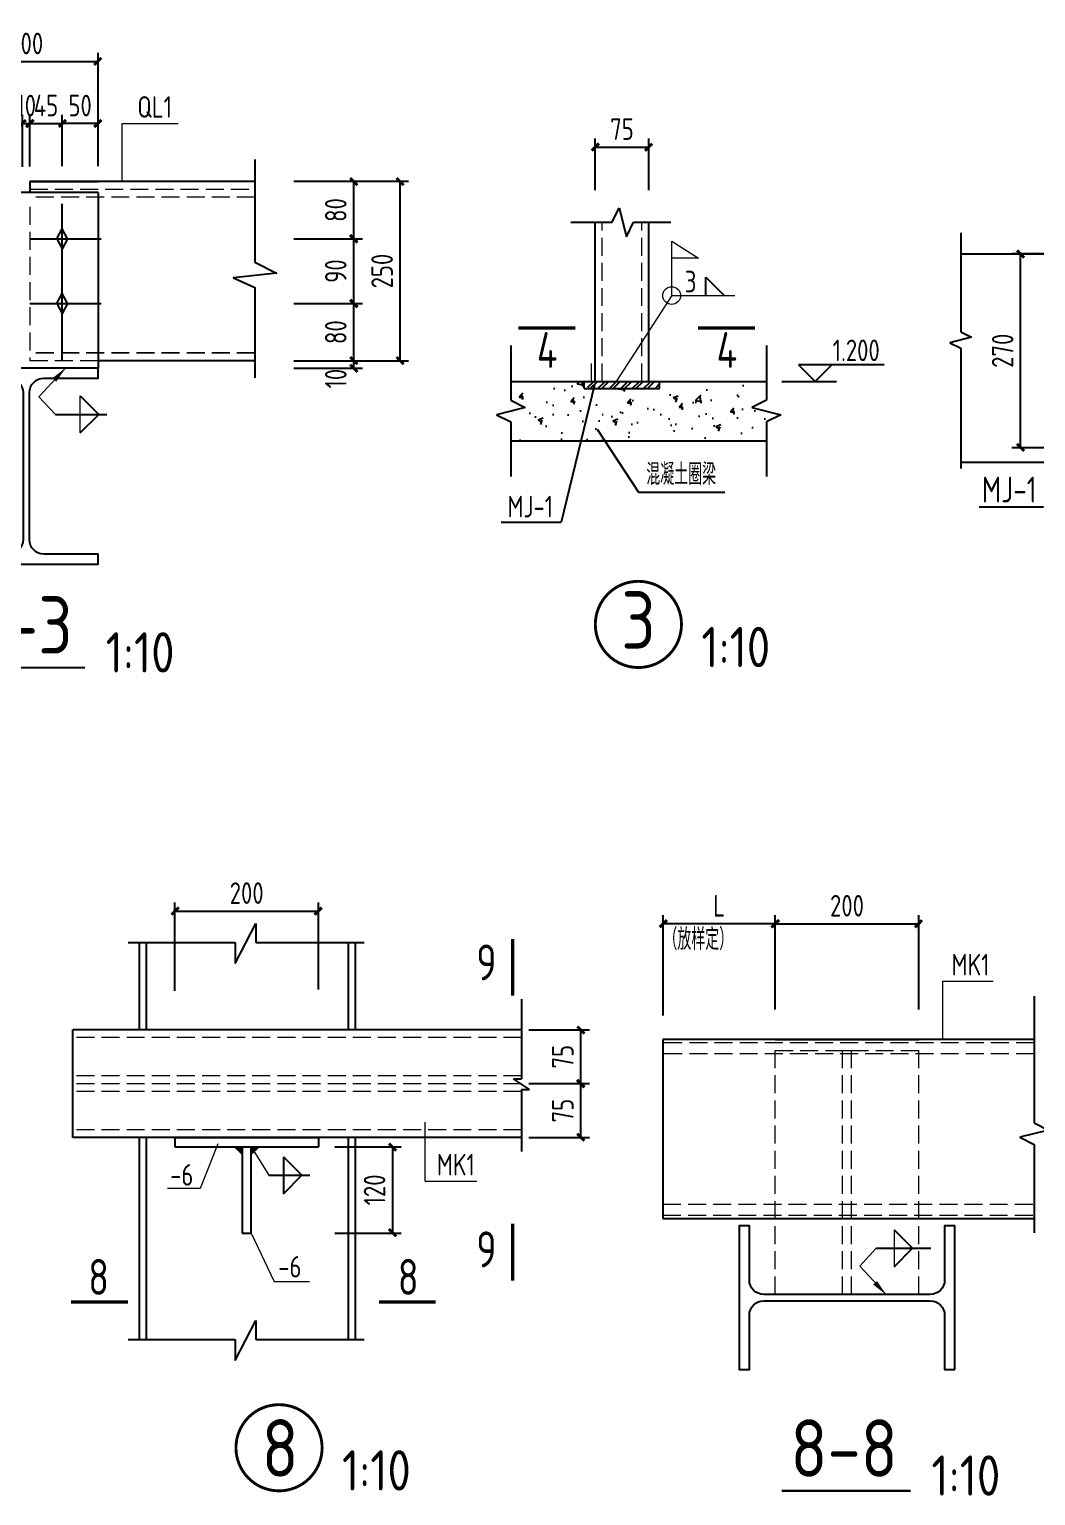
# Model space of a CAD drawing. Header units: millimetres. Extents: x 865974 to 875117, y 40174 to 44891.
# Drawn here: x 869208.7 to 869348.9, y 40351.6 to 40555.7 of the extents above; entities that cross this region are included whole.
import ezdxf

# ---------------------------------------------------------------- set-up
doc = ezdxf.new("R2010")
doc.units = ezdxf.units.MM
doc.header["$LTSCALE"] = 1000
doc.header["$MEASUREMENT"] = 0
doc.linetypes.add('DASH', pattern=[0.35, 0.25, -0.1])
doc.linetypes.add('DOTE', pattern=[2.42, 2, -0.2, 0.02, -0.2])
for name, color, linetype, lineweight in [('1', 4, 'Continuous', 70), ('D3', 62, 'Continuous', 9), ('LZ', 64, 'Continuous', 9), ('数字', 3, 'Continuous', 9), ('细实线', 1, 'Continuous', 20)]:
    doc.layers.add(name, color=color, linetype=linetype, lineweight=lineweight)
for name, color, linetype in [('D1', 112, 'Continuous'), ('D2', 6, 'Continuous'), ('DIM', 7, 'Continuous'), ('DOTE', 1, 'DOTE'), ('GJ', 6, 'Continuous'), ('M_Thin', 7, 'Continuous'), ('Prof', 2, 'Continuous'), ('PUB_DIM', 3, 'Continuous'), ('THIN', 7, 'Continuous'), ('文字', 7, 'Continuous'), ('柱子', 8, 'Continuous'), ('桩', 6, 'Continuous')]:
    doc.layers.add(name, color=color, linetype=linetype)
doc.styles.add('GBHZ', font='gbenor.shx', dxfattribs={"width": 0.9, "bigfont": 'gbcbig.shx'})
doc.dimstyles.new('Y10', dxfattribs={"dimscale": 0, "dimtxt": 3, "dimasz": 0.01, "dimexe": 1.2, "dimexo": 1, "dimgap": 1, "dimtad": 1, "dimdec": 0, "dimlfac": 10, "dimzin": 0, "dimdsep": 46, "dimtxsty": 'GBHZ', "dimblk1": 'DX', "dimblk2": 'DX', "dimsah": 1, "dimcen": 0.09, "dimdle": 1, "dimadec": 0, "dimazin": 0, "dimtfac": 1, "dimtdec": 0, "dimtix": 1, "dimtmove": 2, "dimatfit": 3, "dimldrblk": 'DX', "dimfxl": 0, "dimtolj": 1, "dimtzin": 0, "dimarcsym": 0})

# ---------------------------------------------------------------- blocks, each defined once
blk = doc.blocks.new('DX')
at = {"color": 0, "linetype": 'ByBlock', "const_width": 40}
blk.add_lwpolyline([(-54, -51), (46, 49)], dxfattribs=at)
blk = doc.blocks.new('*D440')
at = {"layer": 'Defpoints', "color": 0, "linetype": 'ByBlock', "transparency": 16777216}
for p in [(869244.57, 40509.57), (869244.57, 40508.57), (869253.93, 40509.57)]:
    blk.add_point(p, dxfattribs=at)
at = {"layer": 'DIM', "color": 0, "linetype": 'ByBlock', "lineweight": -2, "transparency": 16777216}
for p, q in [((869245.57, 40509.57), (869255.13, 40509.57)), ((869245.57, 40508.57), (869255.13, 40508.57)), ((869253.93, 40509.58), (869253.93, 40509.59)), ((869253.93, 40508.57), (869253.93, 40509.57)), ((869253.93, 40508.56), (869253.93, 40508.55))]:
    blk.add_line(p, q, dxfattribs=at)
at = {"layer": 'DIM', "color": 0, "linetype": 'ByBlock', "lineweight": -2, "transparency": 16777216, "xscale": 0.01, "yscale": 0.01, "zscale": 0.01}
for p, rotation in [((869253.93, 40509.57), 270), ((869253.93, 40508.57), 90)]:
    blk.add_blockref('DX', p, dxfattribs=dict(at, rotation=rotation))
at = {"layer": 'DIM', "color": 0, "linetype": 'ByBlock', "transparency": 16777216, "insert": (869251.43, 40507.1), "char_height": 3, "attachment_point": 5, "rotation": 90, "style": 'GBHZ'}
blk.add_mtext('\\A1;10', dxfattribs=at)
blk = doc.blocks.new('*D441')
at = {"layer": 'Defpoints', "color": 0, "linetype": 'ByBlock', "transparency": 16777216}
for p in [(869244.57, 40517.56), (869253.93, 40517.56), (869244.57, 40509.57)]:
    blk.add_point(p, dxfattribs=at)
at = {"layer": 'DIM', "color": 0, "linetype": 'ByBlock', "lineweight": -2, "transparency": 16777216}
for p, q in [((869245.57, 40517.56), (869255.13, 40517.56)), ((869253.93, 40509.58), (869253.93, 40517.55)), ((869245.57, 40509.57), (869255.13, 40509.57))]:
    blk.add_line(p, q, dxfattribs=at)
at = {"layer": 'DIM', "color": 0, "linetype": 'ByBlock', "lineweight": -2, "transparency": 16777216, "xscale": 0.01, "yscale": 0.01, "zscale": 0.01}
for p, rotation in [((869253.93, 40517.56), 90), ((869253.93, 40509.57), 270)]:
    blk.add_blockref('DX', p, dxfattribs=dict(at, rotation=rotation))
at = {"layer": 'DIM', "color": 0, "linetype": 'ByBlock', "transparency": 16777216, "insert": (869251.43, 40513.57), "char_height": 3, "attachment_point": 5, "rotation": 90, "style": 'GBHZ'}
blk.add_mtext('\\A1;80', dxfattribs=at)
blk = doc.blocks.new('*D442')
at = {"layer": 'Defpoints', "color": 0, "linetype": 'ByBlock', "transparency": 16777216}
for p in [(869244.57, 40526.57), (869253.93, 40526.57), (869244.57, 40517.56)]:
    blk.add_point(p, dxfattribs=at)
at = {"layer": 'DIM', "color": 0, "linetype": 'ByBlock', "lineweight": -2, "transparency": 16777216}
for p, q in [((869245.57, 40526.57), (869255.13, 40526.57)), ((869253.93, 40517.57), (869253.93, 40526.56)), ((869245.57, 40517.56), (869255.13, 40517.56))]:
    blk.add_line(p, q, dxfattribs=at)
at = {"layer": 'DIM', "color": 0, "linetype": 'ByBlock', "lineweight": -2, "transparency": 16777216, "xscale": 0.01, "yscale": 0.01, "zscale": 0.01}
for p, rotation in [((869253.93, 40526.57), 90), ((869253.93, 40517.56), 270)]:
    blk.add_blockref('DX', p, dxfattribs=dict(at, rotation=rotation))
at = {"layer": 'DIM', "color": 0, "linetype": 'ByBlock', "transparency": 16777216, "insert": (869251.43, 40522.07), "char_height": 3, "attachment_point": 5, "rotation": 90, "style": 'GBHZ'}
blk.add_mtext('\\A1;90', dxfattribs=at)
blk = doc.blocks.new('*D443')
at = {"layer": 'Defpoints', "color": 0, "linetype": 'ByBlock', "transparency": 16777216}
for p in [(869244.57, 40534.57), (869253.93, 40534.57), (869244.57, 40526.57)]:
    blk.add_point(p, dxfattribs=at)
at = {"layer": 'DIM', "color": 0, "linetype": 'ByBlock', "lineweight": -2, "transparency": 16777216}
for p, q in [((869245.57, 40534.57), (869255.13, 40534.57)), ((869253.93, 40526.58), (869253.93, 40534.56)), ((869245.57, 40526.57), (869255.13, 40526.57))]:
    blk.add_line(p, q, dxfattribs=at)
at = {"layer": 'DIM', "color": 0, "linetype": 'ByBlock', "lineweight": -2, "transparency": 16777216, "xscale": 0.01, "yscale": 0.01, "zscale": 0.01}
for p, rotation in [((869253.93, 40534.57), 90), ((869253.93, 40526.57), 270)]:
    blk.add_blockref('DX', p, dxfattribs=dict(at, rotation=rotation))
at = {"layer": 'DIM', "color": 0, "linetype": 'ByBlock', "transparency": 16777216, "insert": (869251.43, 40530.57), "char_height": 3, "attachment_point": 5, "rotation": 90, "style": 'GBHZ'}
blk.add_mtext('\\A1;80', dxfattribs=at)
blk = doc.blocks.new('*D449')
at = {"layer": 'Defpoints', "color": 0, "linetype": 'ByBlock', "transparency": 16777216}
for p in [(869213.32, 40542.61), (869213.32, 40535.66), (869218.32, 40535.66)]:
    blk.add_point(p, dxfattribs=at)
at = {"layer": 'DIM', "color": 0, "linetype": 'ByBlock', "lineweight": -2, "transparency": 16777216}
for p, q in [((869213.32, 40536.66), (869213.32, 40543.81)), ((869218.31, 40542.61), (869213.33, 40542.61)), ((869218.32, 40536.66), (869218.32, 40543.81))]:
    blk.add_line(p, q, dxfattribs=at)
at = {"layer": 'DIM', "color": 0, "linetype": 'ByBlock', "lineweight": -2, "transparency": 16777216, "xscale": 0.01, "yscale": 0.01, "zscale": 0.01, "rotation": 180}
blk.add_blockref('DX', (869213.32, 40542.61), dxfattribs=at)
at = {"layer": 'DIM', "color": 0, "linetype": 'ByBlock', "lineweight": -2, "transparency": 16777216, "xscale": 0.01, "yscale": 0.01, "zscale": 0.01}
blk.add_blockref('DX', (869218.32, 40542.61), dxfattribs=at)
at = {"layer": 'DIM', "color": 0, "linetype": 'ByBlock', "transparency": 16777216, "insert": (869215.82, 40545.11), "char_height": 3, "attachment_point": 5, "style": 'GBHZ'}
blk.add_mtext('\\A1;50', dxfattribs=at)
blk = doc.blocks.new('*D450')
at = {"layer": 'Defpoints', "color": 0, "linetype": 'ByBlock', "transparency": 16777216}
for p in [(869218.32, 40551.25), (869198.32, 40537.66), (869218.32, 40537.66)]:
    blk.add_point(p, dxfattribs=at)
at = {"layer": 'DIM', "color": 0, "linetype": 'ByBlock', "lineweight": -2, "transparency": 16777216}
for p, q in [((869198.32, 40538.66), (869198.32, 40552.45)), ((869198.33, 40551.25), (869218.31, 40551.25)), ((869218.32, 40538.66), (869218.32, 40552.45))]:
    blk.add_line(p, q, dxfattribs=at)
at = {"layer": 'DIM', "color": 0, "linetype": 'ByBlock', "lineweight": -2, "transparency": 16777216, "xscale": 0.01, "yscale": 0.01, "zscale": 0.01, "rotation": 180}
blk.add_blockref('DX', (869198.32, 40551.25), dxfattribs=at)
at = {"layer": 'DIM', "color": 0, "linetype": 'ByBlock', "lineweight": -2, "transparency": 16777216, "xscale": 0.01, "yscale": 0.01, "zscale": 0.01}
blk.add_blockref('DX', (869218.32, 40551.25), dxfattribs=at)
at = {"layer": 'DIM', "color": 0, "linetype": 'ByBlock', "transparency": 16777216, "insert": (869208.32, 40553.75), "char_height": 3, "attachment_point": 5, "style": 'GBHZ'}
blk.add_mtext('\\A1;200', dxfattribs=at)
blk = doc.blocks.new('*D451')
at = {"layer": 'Defpoints', "color": 0, "linetype": 'ByBlock', "transparency": 16777216}
for p in [(869208.82, 40542.61), (869207.82, 40535.6), (869208.82, 40535.61)]:
    blk.add_point(p, dxfattribs=at)
at = {"layer": 'DIM', "color": 0, "linetype": 'ByBlock', "lineweight": -2, "transparency": 16777216}
for p, q in [((869207.81, 40542.61), (869207.8, 40542.61)), ((869207.82, 40536.6), (869207.82, 40543.81)), ((869207.82, 40542.61), (869208.82, 40542.61)), ((869208.82, 40536.61), (869208.82, 40543.81)), ((869208.83, 40542.61), (869208.84, 40542.61))]:
    blk.add_line(p, q, dxfattribs=at)
at = {"layer": 'DIM', "color": 0, "linetype": 'ByBlock', "lineweight": -2, "transparency": 16777216, "xscale": 0.01, "yscale": 0.01, "zscale": 0.01}
blk.add_blockref('DX', (869207.82, 40542.61), dxfattribs=at)
at = {"layer": 'DIM', "color": 0, "linetype": 'ByBlock', "lineweight": -2, "transparency": 16777216, "xscale": 0.01, "yscale": 0.01, "zscale": 0.01, "rotation": 180}
blk.add_blockref('DX', (869208.82, 40542.61), dxfattribs=at)
at = {"layer": 'DIM', "color": 0, "linetype": 'ByBlock', "transparency": 16777216, "insert": (869208.32, 40545.11), "char_height": 3, "attachment_point": 5, "style": 'GBHZ'}
blk.add_mtext('\\A1;10', dxfattribs=at)
blk = doc.blocks.new('*D452')
at = {"layer": 'Defpoints', "color": 0, "linetype": 'ByBlock', "transparency": 16777216}
for p in [(869213.32, 40542.62), (869208.82, 40535.61), (869213.32, 40535.68)]:
    blk.add_point(p, dxfattribs=at)
at = {"layer": 'DIM', "color": 0, "linetype": 'ByBlock', "lineweight": -2, "transparency": 16777216}
for p, q in [((869208.81, 40542.62), (869208.8, 40542.62)), ((869208.82, 40536.61), (869208.82, 40543.82)), ((869208.82, 40542.62), (869213.32, 40542.62)), ((869213.32, 40536.68), (869213.32, 40543.82)), ((869213.33, 40542.62), (869213.34, 40542.62))]:
    blk.add_line(p, q, dxfattribs=at)
at = {"layer": 'DIM', "color": 0, "linetype": 'ByBlock', "lineweight": -2, "transparency": 16777216, "xscale": 0.01, "yscale": 0.01, "zscale": 0.01}
blk.add_blockref('DX', (869208.82, 40542.62), dxfattribs=at)
at = {"layer": 'DIM', "color": 0, "linetype": 'ByBlock', "lineweight": -2, "transparency": 16777216, "xscale": 0.01, "yscale": 0.01, "zscale": 0.01, "rotation": 180}
blk.add_blockref('DX', (869213.32, 40542.62), dxfattribs=at)
at = {"layer": 'DIM', "color": 0, "linetype": 'ByBlock', "transparency": 16777216, "insert": (869211.07, 40545.12), "char_height": 3, "attachment_point": 5, "style": 'GBHZ'}
blk.add_mtext('\\A1;45', dxfattribs=at)
blk = doc.blocks.new('*D433')
at = {"layer": 'Defpoints', "color": 0, "linetype": 'ByBlock', "transparency": 16777216}
for p in [(869245.57, 40534.57), (869260.38, 40534.57), (869245.57, 40509.57)]:
    blk.add_point(p, dxfattribs=at)
at = {"layer": 'DIM', "color": 0, "linetype": 'ByBlock', "lineweight": -2, "transparency": 16777216}
for p, q in [((869246.57, 40534.57), (869261.58, 40534.57)), ((869260.38, 40509.58), (869260.38, 40534.56)), ((869246.57, 40509.57), (869261.58, 40509.57))]:
    blk.add_line(p, q, dxfattribs=at)
at = {"layer": 'DIM', "color": 0, "linetype": 'ByBlock', "lineweight": -2, "transparency": 16777216, "xscale": 0.01, "yscale": 0.01, "zscale": 0.01}
for p, rotation in [((869260.38, 40534.57), 90), ((869260.38, 40509.57), 270)]:
    blk.add_blockref('DX', p, dxfattribs=dict(at, rotation=rotation))
at = {"layer": 'DIM', "color": 0, "linetype": 'ByBlock', "transparency": 16777216, "insert": (869257.88, 40522.07), "char_height": 3, "attachment_point": 5, "rotation": 90, "style": 'GBHZ'}
blk.add_mtext('\\A1;250', dxfattribs=at)
blk = doc.blocks.new('*D423')
at = {"layer": 'Defpoints', "color": 0, "linetype": 'ByBlock', "transparency": 16777216}
for p in [(869295.04, 40539.33), (869287.54, 40532.31), (869295.04, 40532.31)]:
    blk.add_point(p, dxfattribs=at)
at = {"layer": 'DIM', "color": 0, "linetype": 'ByBlock', "lineweight": -2, "transparency": 16777216}
for p, q in [((869287.54, 40533.31), (869287.54, 40540.53)), ((869295.04, 40533.31), (869295.04, 40540.53)), ((869287.55, 40539.33), (869295.03, 40539.33))]:
    blk.add_line(p, q, dxfattribs=at)
at = {"layer": 'DIM', "color": 0, "linetype": 'ByBlock', "lineweight": -2, "transparency": 16777216, "xscale": 0.01, "yscale": 0.01, "zscale": 0.01, "rotation": 180}
blk.add_blockref('DX', (869287.54, 40539.33), dxfattribs=at)
at = {"layer": 'DIM', "color": 0, "linetype": 'ByBlock', "lineweight": -2, "transparency": 16777216, "xscale": 0.01, "yscale": 0.01, "zscale": 0.01}
blk.add_blockref('DX', (869295.04, 40539.33), dxfattribs=at)
at = {"layer": 'DIM', "color": 0, "linetype": 'ByBlock', "transparency": 16777216, "insert": (869291.29, 40541.83), "char_height": 3, "attachment_point": 5, "style": 'GBHZ'}
blk.add_mtext('\\A1;75', dxfattribs=at)
blk = doc.blocks.new('*D418')
at = {"layer": 'Defpoints', "color": 0, "transparency": 16777216}
for p in [(869346.81, 40524.48), (869353.63, 40524.48), (869353.63, 40497.48)]:
    blk.add_point(p, dxfattribs=at)
at = {"layer": 'DIM', "color": 0, "lineweight": -2, "transparency": 16777216}
for p, q in [((869352.63, 40524.48), (869345.61, 40524.48)), ((869346.81, 40497.49), (869346.81, 40524.47)), ((869352.63, 40497.48), (869345.61, 40497.48))]:
    blk.add_line(p, q, dxfattribs=at)
at = {"layer": 'DIM', "color": 0, "lineweight": -2, "transparency": 16777216, "xscale": 0.01, "yscale": 0.01, "zscale": 0.01}
for p, rotation in [((869346.81, 40524.48), 90), ((869346.81, 40497.48), 270)]:
    blk.add_blockref('DX', p, dxfattribs=dict(at, rotation=rotation))
at = {"layer": 'DIM', "color": 0, "transparency": 16777216, "insert": (869344.31, 40510.98), "char_height": 3, "attachment_point": 5, "rotation": 90, "style": 'GBHZ'}
blk.add_mtext('\\A1;270', dxfattribs=at)
blk = doc.blocks.new('*D383')
at = {"layer": 'Defpoints', "color": 0, "linetype": 'ByBlock', "transparency": 16777216}
for p in [(869249.02, 40432.99), (869229.02, 40420.88), (869249.02, 40421.09)]:
    blk.add_point(p, dxfattribs=at)
at = {"layer": 'DIM', "color": 0, "linetype": 'ByBlock', "lineweight": -2, "transparency": 16777216}
for p, q in [((869229.02, 40421.88), (869229.02, 40434.19)), ((869229.03, 40432.99), (869249.01, 40432.99)), ((869249.02, 40422.09), (869249.02, 40434.19))]:
    blk.add_line(p, q, dxfattribs=at)
at = {"layer": 'DIM', "color": 0, "linetype": 'ByBlock', "lineweight": -2, "transparency": 16777216, "xscale": 0.01, "yscale": 0.01, "zscale": 0.01, "rotation": 180}
blk.add_blockref('DX', (869229.02, 40432.99), dxfattribs=at)
at = {"layer": 'DIM', "color": 0, "linetype": 'ByBlock', "lineweight": -2, "transparency": 16777216, "xscale": 0.01, "yscale": 0.01, "zscale": 0.01}
blk.add_blockref('DX', (869249.02, 40432.99), dxfattribs=at)
at = {"layer": 'DIM', "color": 0, "linetype": 'ByBlock', "transparency": 16777216, "insert": (869239.02, 40435.49), "char_height": 3, "attachment_point": 5, "style": 'GBHZ'}
blk.add_mtext('\\A1;200', dxfattribs=at)
blk = doc.blocks.new('*D384')
at = {"layer": 'Defpoints', "color": 0, "linetype": 'ByBlock', "transparency": 16777216}
for p in [(869250.29, 40400.18), (869250.29, 40388.18), (869259.33, 40388.18)]:
    blk.add_point(p, dxfattribs=at)
at = {"layer": 'DIM', "color": 0, "linetype": 'ByBlock', "lineweight": -2, "transparency": 16777216}
for p, q in [((869251.29, 40400.18), (869260.53, 40400.18)), ((869259.33, 40400.17), (869259.33, 40388.19)), ((869251.29, 40388.18), (869260.53, 40388.18))]:
    blk.add_line(p, q, dxfattribs=at)
at = {"layer": 'DIM', "color": 0, "linetype": 'ByBlock', "lineweight": -2, "transparency": 16777216, "xscale": 0.01, "yscale": 0.01, "zscale": 0.01}
for p, rotation in [((869259.33, 40400.18), 90), ((869259.33, 40388.18), 270)]:
    blk.add_blockref('DX', p, dxfattribs=dict(at, rotation=rotation))
at = {"layer": 'DIM', "color": 0, "linetype": 'ByBlock', "transparency": 16777216, "insert": (869256.83, 40394.18), "char_height": 3, "attachment_point": 5, "rotation": 90, "style": 'GBHZ'}
blk.add_mtext('\\A1;120', dxfattribs=at)
blk = doc.blocks.new('*D385')
at = {"layer": 'Defpoints', "color": 0, "linetype": 'ByBlock', "transparency": 16777216}
for p in [(869297.01, 40431.23), (869312.63, 40418.28), (869297.01, 40417.45)]:
    blk.add_point(p, dxfattribs=at)
at = {"layer": 'DIM', "color": 0, "linetype": 'ByBlock', "lineweight": -2, "transparency": 16777216}
for p, q in [((869297.01, 40418.45), (869297.01, 40432.43)), ((869312.63, 40419.28), (869312.63, 40432.43)), ((869312.62, 40431.23), (869297.02, 40431.23))]:
    blk.add_line(p, q, dxfattribs=at)
at = {"layer": 'DIM', "color": 0, "linetype": 'ByBlock', "lineweight": -2, "transparency": 16777216, "xscale": 0.01, "yscale": 0.01, "zscale": 0.01, "rotation": 180}
blk.add_blockref('DX', (869297.01, 40431.23), dxfattribs=at)
at = {"layer": 'DIM', "color": 0, "linetype": 'ByBlock', "lineweight": -2, "transparency": 16777216, "xscale": 0.01, "yscale": 0.01, "zscale": 0.01}
blk.add_blockref('DX', (869312.63, 40431.23), dxfattribs=at)
at = {"layer": 'DIM', "color": 0, "linetype": 'ByBlock', "transparency": 16777216, "insert": (869304.82, 40433.73), "char_height": 3, "attachment_point": 5, "style": 'GBHZ'}
blk.add_mtext('\\A1;L', dxfattribs=at)
blk = doc.blocks.new('*D388')
at = {"layer": 'Defpoints', "color": 0, "linetype": 'ByBlock', "transparency": 16777216}
for p in [(869332.63, 40431.23), (869312.63, 40418.28), (869332.63, 40418.28)]:
    blk.add_point(p, dxfattribs=at)
at = {"layer": 'DIM', "color": 0, "linetype": 'ByBlock', "lineweight": -2, "transparency": 16777216}
for p, q in [((869312.63, 40419.28), (869312.63, 40432.43)), ((869332.63, 40419.28), (869332.63, 40432.43)), ((869312.64, 40431.23), (869332.62, 40431.23))]:
    blk.add_line(p, q, dxfattribs=at)
at = {"layer": 'DIM', "color": 0, "linetype": 'ByBlock', "lineweight": -2, "transparency": 16777216, "xscale": 0.01, "yscale": 0.01, "zscale": 0.01, "rotation": 180}
blk.add_blockref('DX', (869312.63, 40431.23), dxfattribs=at)
at = {"layer": 'DIM', "color": 0, "linetype": 'ByBlock', "lineweight": -2, "transparency": 16777216, "xscale": 0.01, "yscale": 0.01, "zscale": 0.01}
blk.add_blockref('DX', (869332.63, 40431.23), dxfattribs=at)
at = {"layer": 'DIM', "color": 0, "linetype": 'ByBlock', "transparency": 16777216, "insert": (869322.63, 40433.73), "char_height": 3, "attachment_point": 5, "style": 'GBHZ'}
blk.add_mtext('\\A1;200', dxfattribs=at)
blk = doc.blocks.new('*D373')
at = {"layer": 'Defpoints', "color": 0, "linetype": 'ByBlock', "transparency": 16777216}
for p in [(869277.31, 40408.97), (869285.55, 40408.97), (869277.31, 40401.47)]:
    blk.add_point(p, dxfattribs=at)
at = {"layer": 'DIM', "color": 0, "linetype": 'ByBlock', "lineweight": -2, "transparency": 16777216}
for p, q in [((869278.31, 40408.97), (869286.75, 40408.97)), ((869285.55, 40401.48), (869285.55, 40408.96)), ((869278.31, 40401.47), (869286.75, 40401.47))]:
    blk.add_line(p, q, dxfattribs=at)
at = {"layer": 'DIM', "color": 0, "linetype": 'ByBlock', "lineweight": -2, "transparency": 16777216, "xscale": 0.01, "yscale": 0.01, "zscale": 0.01}
for p, rotation in [((869285.55, 40408.97), 90), ((869285.55, 40401.47), 270)]:
    blk.add_blockref('DX', p, dxfattribs=dict(at, rotation=rotation))
at = {"layer": 'DIM', "color": 0, "linetype": 'ByBlock', "transparency": 16777216, "insert": (869283.05, 40405.22), "char_height": 3, "attachment_point": 5, "rotation": 90, "style": 'GBHZ'}
blk.add_mtext('\\A1;75', dxfattribs=at)
blk = doc.blocks.new('*D374')
at = {"layer": 'Defpoints', "color": 0, "linetype": 'ByBlock', "transparency": 16777216}
for p in [(869277.31, 40416.47), (869285.55, 40416.47), (869277.31, 40408.97)]:
    blk.add_point(p, dxfattribs=at)
at = {"layer": 'DIM', "color": 0, "linetype": 'ByBlock', "lineweight": -2, "transparency": 16777216}
for p, q in [((869278.31, 40416.47), (869286.75, 40416.47)), ((869285.55, 40408.98), (869285.55, 40416.46)), ((869278.31, 40408.97), (869286.75, 40408.97))]:
    blk.add_line(p, q, dxfattribs=at)
at = {"layer": 'DIM', "color": 0, "linetype": 'ByBlock', "lineweight": -2, "transparency": 16777216, "xscale": 0.01, "yscale": 0.01, "zscale": 0.01}
for p, rotation in [((869285.55, 40416.47), 90), ((869285.55, 40408.97), 270)]:
    blk.add_blockref('DX', p, dxfattribs=dict(at, rotation=rotation))
at = {"layer": 'DIM', "color": 0, "linetype": 'ByBlock', "transparency": 16777216, "insert": (869283.05, 40412.72), "char_height": 3, "attachment_point": 5, "rotation": 90, "style": 'GBHZ'}
blk.add_mtext('\\A1;75', dxfattribs=at)

msp = doc.modelspace()

# ---------------------------------------------------------------- hatches: boundary and pattern name
at = {"layer": 'DIM'}
h = msp.add_hatch(dxfattribs=at)
h.set_pattern_fill('AR-CONC', color=256, style=0)
h.set_pattern_definition([(50, (467907.764, 184178.148), (7.17260183, -0.62752135), [0.75, -8.25]), (355, (467907.764, 184178.148), (-1.38751334, 7.52192134), [0.6, -6.6]), (100.4514, (467908.3614, 184178.0956), (5.78509382, 6.89439542), [0.6374019, -7.01142112]), (46.1842, (467907.764, 184180.148), (10.67241049, -1.65519014), [1.125, -12.375]), (96.6356, (467908.653, 184180.01), (9.34662706, 9.7411787), [0.95610288, -10.51713]), (351.1842, (467907.764, 184180.148), (9.34661945, 9.741186), [0.9, -9.9]), (21, (467908.764, 184179.648), (5.96907052, -4.02618891), [0.75, -8.25]), (326, (467908.764, 184179.648), (2.43315332, 7.25150045), [0.6, -6.6]), (71.4514, (467909.261, 184179.3124), (8.40222629, 3.22530497), [0.6374019, -7.01142112]), (37.5, (467907.7637, 184178.148), (0.121598553, 3.328938538), [0, -6.52, 0, -6.7, 0, -6.625]), (7.5, (467907.7637, 184178.148), (2.630695374, 3.94411712), [0, -3.82, 0, -6.37, 0, -2.525]), (327.5, (467905.5337, 184178.148), (5.338224362, -0.225548717), [0, -2.5, 0, -7.8, 0, -10.35]), (317.5, (467904.5337, 184178.148), (5.831861693, 1.001049823), [0, -3.25, 0, -5.18, 0, -7.35])])
h.paths.add_polyline_path([(869287.291, 40505.711), (869286.037, 40505.711), (869286.037, 40506.711), (869275.795, 40506.711), (869275.795, 40504.083), (869277.795, 40503.083), (869273.795, 40502.083), (869275.795, 40501.083), (869275.795, 40498.456), (869285.176, 40498.456)])
h = msp.add_hatch(dxfattribs=at)
h.set_pattern_fill('AR-CONC', color=256, style=0)
h.set_pattern_definition([(50, (467866.3117, 183412.6445), (7.17260183, -0.62752135), [0.75, -8.25]), (355, (467866.312, 183412.6445), (-1.38751334, 7.52192134), [0.6, -6.6]), (100.4514, (467866.9094, 183412.592), (5.78509382, 6.89439542), [0.6374019, -7.01142112]), (46.1842, (467866.312, 183414.6445), (10.67241049, -1.65519014), [1.125, -12.375]), (96.6356, (467867.201, 183414.507), (9.34662706, 9.7411787), [0.95610288, -10.51713]), (351.1842, (467866.312, 183414.644), (9.34661945, 9.741186), [0.9, -9.9]), (21, (467867.3117, 183414.1445), (5.96907052, -4.02618891), [0.75, -8.25]), (326, (467867.312, 183414.1445), (2.43315332, 7.25150045), [0.6, -6.6]), (71.4514, (467867.809, 183413.809), (8.40222629, 3.22530497), [0.6374019, -7.01142112]), (37.5, (467866.3117, 183412.6445), (0.121598553, 3.328938538), [0, -6.52, 0, -6.7, 0, -6.625]), (7.5, (467866.3117, 183412.6445), (2.630695374, 3.94411712), [0, -3.82, 0, -6.37, 0, -2.525]), (327.5, (467864.0817, 183412.6445), (5.338224362, -0.225548717), [0, -2.5, 0, -7.8, 0, -10.35]), (317.5, (467863.0817, 183412.6445), (5.831861693, 1.001049823), [0, -3.25, 0, -5.18, 0, -7.35])])
h.paths.add_polyline_path([(869309.395, 40503.083), (869311.395, 40504.083), (869311.395, 40506.711), (869296.537, 40506.711), (869296.537, 40505.711), (869287.791, 40505.711), (869285.676, 40498.456), (869311.395, 40498.456), (869311.395, 40501.083), (869313.395, 40502.083)])
h = msp.add_hatch(dxfattribs=at)
h.set_pattern_fill('ANSI32', color=256, scale=3, style=0)
h.set_pattern_definition([(45, (458841.1097, 178395.266), (-0.7954951288, 0.7954951288), []), (45, (458841.64, 178395.266), (-0.7954951288, 0.7954951288), [])])
h.paths.add_polyline_path([(869296.537, 40505.711), (869296.537, 40506.711), (869286.537, 40506.711), (869286.537, 40505.711)])

# ---------------------------------------------------------------- linework, layer by layer
at = {"color": 6, "linetype": 'ByBlock'}
msp.add_line((869350.015, 40489.189), (869341.022, 40489.189), dxfattribs=at)
at = {"linetype": 'ByBlock', "ltscale": 0.5, "const_width": 0.4}
for points in [[(869287.576, 40472.889, 1), (869299.576, 40472.889, 1)], [(869237.525, 40358.289, 1), (869249.525, 40358.289, 1)]]:
    msp.add_lwpolyline(points, format="xyb", close=True, dxfattribs=at)
at = {"layer": '1', "color": 2, "const_width": 0.48, "elevation": 0}
for points in [[(869276.867, 40514.153), (869284.789, 40514.153)], [(869301.898, 40514.153), (869309.82, 40514.153)]]:
    msp.add_lwpolyline(points, dxfattribs=at)
at = {"layer": '1', "color": 2, "const_width": 0.48}
for points in [[(869276.073, 40429.116), (869276.073, 40421.194)], [(869276.073, 40389.469), (869276.073, 40381.547)], [(869214.572, 40378.567), (869222.494, 40378.567)], [(869257.438, 40378.567), (869265.36, 40378.567)]]:
    msp.add_lwpolyline(points, dxfattribs=at)
at = {"layer": 'D1', "color": 251}
for p, q in [((869302.952, 40518.661), (869302.952, 40521.231)), ((869302.952, 40521.231), (869305.521, 40518.661)), ((869215.847, 40504.685), (869218.416, 40502.116)), ((869212.387, 40502.116), (869219.533, 40502.116)), ((869215.847, 40499.547), (869218.416, 40502.116)), ((869237.421, 40425.688), (869240.296, 40431.238)), ((869240.296, 40431.238), (869240.296, 40428.621)), ((869222.494, 40428.621), (869237.421, 40428.621)), ((869237.421, 40428.621), (869237.421, 40425.688)), ((869240.296, 40428.621), (869255.404, 40428.621)), ((869277.307, 40420.71), (869277.307, 40409.618)), ((869278.431, 40408.137), (869276.183, 40409.618)), ((869276.183, 40409.618), (869277.307, 40409.618)), ((869277.307, 40408.137), (869277.307, 40399.513)), ((869277.307, 40408.137), (869278.431, 40408.137)), ((869244.148, 40398.789), (869244.148, 40393.651)), ((869244.148, 40398.789), (869246.718, 40396.22)), ((869242.119, 40396.22), (869247.799, 40396.22)), ((869244.148, 40393.651), (869246.718, 40396.22)), ((869329.193, 40388.621), (869331.762, 40386.051)), ((869326.695, 40386.051), (869334.301, 40386.051)), ((869329.193, 40383.482), (869331.762, 40386.051)), ((869237.421, 40370.438), (869240.296, 40375.988)), ((869240.296, 40375.988), (869240.296, 40373.37)), ((869222.494, 40373.37), (869237.421, 40373.37)), ((869237.421, 40373.37), (869237.421, 40370.438)), ((869240.296, 40373.37), (869255.404, 40373.37))]:
    msp.add_line(p, q, dxfattribs=at)
at = {"layer": 'D1'}
for p, q in [((869315.898, 40509.015), (869318.202, 40506.711)), ((869327.804, 40509.015), (869315.898, 40509.015)), ((869320.506, 40509.015), (869318.202, 40506.711))]:
    msp.add_line(p, q, dxfattribs=at)
at = {"layer": 'D1', "elevation": 0}
msp.add_lwpolyline([(869313.553, 40506.711), (869321.148, 40506.711)], dxfattribs=at)
at = {"layer": 'D2'}
for p, q in [((869208.82, 40534.522), (869218.32, 40534.522)), ((869240.171, 40534.522), (869208.82, 40534.522)), ((869208.82, 40534.522), (869208.82, 40533.03)), ((869218.32, 40533.03), (869198.32, 40533.03)), ((869218.32, 40533.03), (869218.32, 40508.567)), ((869287.538, 40506.711), (869287.538, 40528.858)), ((869295.036, 40506.711), (869295.036, 40528.858)), ((869240.171, 40509.568), (869218.32, 40509.568)), ((869224.024, 40428.621), (869224.024, 40416.466)), ((869225.024, 40428.621), (869225.024, 40416.466)), ((869253.132, 40428.621), (869253.132, 40416.466)), ((869254.132, 40428.621), (869254.132, 40416.466)), ((869277.307, 40416.466), (869214.822, 40416.466)), ((869348.681, 40415.136), (869297.002, 40415.136)), ((869312.629, 40415.136), (869332.629, 40415.136)), ((869277.307, 40401.466), (869214.822, 40401.466)), ((869224.024, 40401.466), (869224.024, 40373.37)), ((869225.024, 40401.466), (869225.024, 40373.37)), ((869229.024, 40401.466), (869229.024, 40400.181)), ((869229.024, 40401.466), (869249.024, 40401.466)), ((869229.024, 40400.181), (869249.024, 40400.181)), ((869238.382, 40400.181), (869238.382, 40388.178)), ((869239.667, 40388.178), (869239.667, 40400.181)), ((869249.024, 40401.466), (869249.024, 40400.181)), ((869253.132, 40401.466), (869253.132, 40373.37)), ((869254.132, 40401.466), (869254.132, 40373.37)), ((869297.002, 40390.182), (869348.681, 40390.182)), ((869238.382, 40388.178), (869239.667, 40388.178))]:
    msp.add_line(p, q, dxfattribs=at)
at = {"layer": 'D2', "linetype": 'Continuous'}
msp.add_line((869297.002, 40415.136), (869297.002, 40390.182), dxfattribs=at)
at = {"layer": 'D3', "color": 251}
for p, q in [((869221.641, 40542.632), (869229.485, 40542.632)), ((869221.641, 40542.632), (869221.641, 40534.522)), ((869210.095, 40504.586), (869213.766, 40508.567)), ((869210.095, 40504.586), (869212.387, 40502.116)), ((869215.847, 40499.547), (869215.847, 40504.685)), ((869335.949, 40423.246), (869343.004, 40423.246)), ((869335.949, 40423.246), (869335.949, 40415.136)), ((869263.861, 40395.403), (869263.861, 40403.594)), ((869234.98, 40400.609), (869232.527, 40394.384)), ((869239.667, 40400.181), (869242.119, 40396.22)), ((869232.527, 40394.384), (869228, 40394.384)), ((869263.861, 40395.403), (869271.074, 40395.403)), ((869239.667, 40388.178), (869242.833, 40381.419)), ((869329.193, 40388.621), (869329.193, 40383.482)), ((869324.403, 40383.582), (869326.695, 40386.051)), ((869324.403, 40383.582), (869328.074, 40379.6)), ((869242.833, 40381.419), (869247.761, 40381.419))]:
    msp.add_line(p, q, dxfattribs=at)
at = {"layer": 'D3'}
for p, q in [((869237.312, 40400.181), (869238.382, 40399.11)), ((869240.737, 40400.181), (869239.667, 40399.11))]:
    msp.add_line(p, q, dxfattribs=at)
at = {"layer": 'D3', "color": 251}
for points in [[(869212.502, 40506.675), (869213.766, 40508.567), (869212.502, 40506.675), (869211.953, 40507.155)], [(869326.81, 40381.492), (869328.074, 40379.6), (869326.81, 40381.492), (869326.262, 40381.012)]]:
    msp.add_solid(points, dxfattribs=at)
at = {"layer": 'D3'}
for points in [[(869237.312, 40400.181), (869238.382, 40400.181), (869238.382, 40399.11), (869238.382, 40400.181)], [(869240.737, 40400.181), (869239.667, 40400.181), (869239.667, 40399.11), (869239.667, 40400.181)]]:
    msp.add_solid(points, dxfattribs=at)
at = {"layer": 'DIM'}
for p, q in [((869338.469, 40524.477), (869382.29, 40524.477)), ((869338.469, 40495.477), (869382.29, 40495.477))]:
    msp.add_line(p, q, dxfattribs=at)
at = {"layer": 'DIM', "linetype": 'ByBlock'}
msp.add_line((869287.038, 40506.711), (869294.536, 40506.711), dxfattribs=at)
at = {"layer": 'DOTE', "linetype": 'DOTE', "ltscale": 5}
for p, q in [((869213.32, 40509.568), (869213.32, 40531.451)), ((869208.82, 40526.568), (869218.772, 40526.568)), ((869208.82, 40517.565), (869218.772, 40517.565))]:
    msp.add_line(p, q, dxfattribs=at)
at = {"layer": 'GJ', "linetype": 'Continuous'}
msp.add_line((869214.822, 40401.466), (869214.822, 40416.466), dxfattribs=at)
at = {"layer": 'LZ', "color": 251, "linetype": 'DASH', "ltscale": 0.01}
for p, q in [((869208.82, 40533.451), (869240.171, 40533.451)), ((869240.171, 40532.381), (869208.82, 40532.381)), ((869208.82, 40531.03), (869208.82, 40509.568)), ((869288.54, 40506.711), (869288.54, 40528.858)), ((869294.034, 40506.711), (869294.034, 40528.858)), ((869240.171, 40510.709), (869208.82, 40510.709)), ((869240.171, 40510.638), (869208.82, 40510.638)), ((869287.038, 40506.711), (869287.038, 40509.965)), ((869218.32, 40509.568), (869208.82, 40509.568)), ((869277.307, 40415.395), (869214.822, 40415.395)), ((869348.681, 40414.636), (869297.002, 40414.636)), ((869348.681, 40413.136), (869297.002, 40413.136)), ((869312.629, 40379.632), (869312.629, 40413.583)), ((869312.629, 40413.583), (869332.629, 40413.583)), ((869321.986, 40379.632), (869321.986, 40413.583)), ((869321.986, 40413.583), (869323.271, 40413.583)), ((869323.271, 40379.632), (869323.271, 40413.583)), ((869332.629, 40379.632), (869332.629, 40413.583)), ((869277.307, 40410.036), (869214.822, 40410.036)), ((869277.307, 40408.966), (869214.822, 40408.966)), ((869277.307, 40407.895), (869214.822, 40407.895)), ((869277.307, 40402.536), (869214.822, 40402.536)), ((869297.002, 40392.182), (869348.681, 40392.182)), ((869297.002, 40390.682), (869348.681, 40390.682))]:
    msp.add_line(p, q, dxfattribs=at)
at = {"layer": 'M_Thin', "color": 7, "elevation": 4.991}
msp.add_lwpolyline([(869240.171, 40537.612), (869240.171, 40523.295), (869243.171, 40521.795), (869237.171, 40521.118), (869240.171, 40519.795), (869240.171, 40507.202)], dxfattribs=at)
at = {"layer": 'Prof'}
for points in [[(869198.32, 40481.266), (869218.32, 40481.266), (869218.32, 40482.666), (869210.77, 40482.666, -0.4142136), (869208.77, 40484.666), (869208.77, 40505.167, -0.4142136), (869210.77, 40507.167), (869218.32, 40507.167), (869218.32, 40508.567), (869198.32, 40508.567), (869198.32, 40507.167), (869205.87, 40507.167, -0.4142136), (869207.87, 40505.167), (869207.87, 40484.666, -0.4142136), (869205.87, 40482.666), (869198.32, 40482.666)], [(869337.629, 40369.182), (869337.629, 40389.182), (869336.229, 40389.182), (869336.229, 40381.632, -0.4142136), (869334.229, 40379.632), (869311.029, 40379.632, -0.4142136), (869309.029, 40381.632), (869309.029, 40389.182), (869307.629, 40389.182), (869307.629, 40369.182), (869309.029, 40369.182), (869309.029, 40376.732, -0.4142136), (869311.029, 40378.732), (869334.229, 40378.732, -0.4142136), (869336.229, 40376.732), (869336.229, 40369.182)]]:
    msp.add_lwpolyline(points, format="xyb", close=True, dxfattribs=at)
at = {"layer": 'THIN'}
for p, q in [((869289.904, 40528.858), (869290.904, 40530.858)), ((869290.904, 40530.858), (869291.904, 40526.858)), ((869284.158, 40528.858), (869289.904, 40528.858)), ((869291.904, 40526.858), (869292.904, 40528.858)), ((869292.904, 40528.858), (869298.112, 40528.858)), ((869338.469, 40527.372), (869338.469, 40513.602)), ((869339.969, 40512.852), (869336.969, 40512.102)), ((869336.969, 40512.102), (869338.469, 40511.352)), ((869338.469, 40513.602), (869339.969, 40512.852)), ((869275.795, 40511.711), (869275.795, 40504.083)), ((869311.395, 40511.711), (869311.395, 40504.083)), ((869338.469, 40511.352), (869338.469, 40494.582)), ((869275.795, 40504.083), (869277.795, 40503.083)), ((869311.395, 40504.083), (869309.395, 40503.083)), ((869277.795, 40503.083), (869273.795, 40502.083)), ((869273.795, 40502.083), (869275.795, 40501.083)), ((869309.395, 40503.083), (869313.395, 40502.083)), ((869313.395, 40502.083), (869311.395, 40501.083)), ((869275.795, 40501.083), (869275.795, 40493.456)), ((869311.395, 40501.083), (869311.395, 40493.456))]:
    msp.add_line(p, q, dxfattribs=at)
at = {"layer": 'THIN', "linetype": 'ByBlock'}
for p, q in [((869348.681, 40421.136), (869348.681, 40403.512)), ((869350.681, 40402.512), (869346.681, 40401.512)), ((869348.681, 40403.512), (869350.681, 40402.512)), ((869346.681, 40401.512), (869348.681, 40400.512)), ((869348.681, 40400.512), (869348.681, 40388.182))]:
    msp.add_line(p, q, dxfattribs=at)
at = {"layer": '文字', "color": 6, "const_width": 0.32, "elevation": 5}
msp.add_lwpolyline([(869199.287, 40466.867), (869216.502, 40466.867)], dxfattribs=at)
at = {"layer": '文字', "color": 6, "const_width": 0.32}
msp.add_lwpolyline([(869313.512, 40352.289), (869331.51, 40352.289)], dxfattribs=at)
at = {"layer": '柱子'}
for p, q in [((869275.795, 40506.711), (869311.395, 40506.711)), ((869287.45, 40506.259), (869282.829, 40487.13)), ((869286.037, 40506.711), (869296.537, 40506.711)), ((869286.037, 40505.711), (869286.037, 40506.711)), ((869286.037, 40505.711), (869296.537, 40505.711)), ((869296.537, 40505.711), (869296.537, 40506.711)), ((869287.852, 40500.054), (869293.606, 40491.316)), ((869275.795, 40498.456), (869311.395, 40498.456)), ((869293.606, 40491.316), (869305.63, 40491.316)), ((869274.467, 40487.13), (869282.829, 40487.13))]:
    msp.add_line(p, q, dxfattribs=at)
at = {"layer": '桩'}
for p, q in [((869212.572, 40526.568), (869213.32, 40527.949)), ((869212.572, 40526.568), (869213.32, 40525.186)), ((869214.069, 40526.568), (869213.32, 40527.949)), ((869214.069, 40526.568), (869213.32, 40525.186)), ((869212.572, 40517.565), (869213.32, 40518.946)), ((869214.069, 40517.565), (869213.32, 40518.946)), ((869212.572, 40517.565), (869213.32, 40516.183)), ((869214.069, 40517.565), (869213.32, 40516.183))]:
    msp.add_line(p, q, dxfattribs=at)
at = {"layer": '细实线', "color": 251}
for p, q in [((869298.211, 40518.661), (869298.211, 40526.223)), ((869298.211, 40526.223), (869301.967, 40523.851)), ((869301.967, 40523.851), (869298.211, 40523.851)), ((869298.211, 40518.661), (869290.469, 40506.711)), ((869298.211, 40518.661), (869307.028, 40518.661))]:
    msp.add_line(p, q, dxfattribs=at)
msp.add_circle((869298.211, 40518.661), 1.238, dxfattribs=at)
msp.add_solid([(869298.211, 40523.851), (869298.211, 40526.223), (869301.967, 40523.851), (869298.211, 40523.851)], dxfattribs=at)

# ---------------------------------------------------------------- texts
at = {"style": 'GBHZ', "width": 0.9}
msp.add_text('MJ-1', height=3.6, dxfattribs=at).set_placement((869341.42, 40489.859))
at = {"layer": 'D1', "style": 'GBHZ', "width": 0.9}
msp.add_text('1.200', height=3, dxfattribs=at).set_placement((869320.64, 40509.534))
at = {"layer": 'PUB_DIM', "style": 'GBHZ', "width": 0.9}
for s, p in [('4', (869279.428, 40508.586)), ('4', (869304.459, 40508.586)), ('9', (869270.997, 40423.339)), ('9', (869270.997, 40383.403)), ('8', (869216.95, 40379.568)), ('8', (869260.068, 40379.568))]:
    msp.add_text(s, height=5, dxfattribs=at).set_placement(p)
at = {"layer": '数字', "style": 'GBHZ', "width": 0.9}
for s, p in [('QL1', (869223.79, 40543.421)), ('3', (869300.042, 40519.109)), ('混凝土圈梁', (869294.674, 40492.305)), ('MJ-1', (869275.333, 40487.79)), ('（放样定）', (869297.06, 40427.577)), ('MK1', (869337.179, 40424.035)), ('-6', (869228.364, 40394.771)), ('MK1', (869265.5, 40396.192)), ('-6', (869243.416, 40381.984))]:
    msp.add_text(s, height=3, dxfattribs=at).set_placement(p)
at = {"layer": '文字', "color": 6, "style": 'GBHZ'}
for s, height, p in [('3', 8, (869291.183, 40469.499)), ('3-3', 8, (869200.538, 40468.818, 5)), ('1:10', 5.6, (869219.381, 40466.197, 5)), ('1:10', 5.6, (869302.343, 40466.937, -0.009)), ('8', 8, (869241.109, 40354.256)), ('8-8', 8, (869314.763, 40354.241)), ('1:10', 5.6, (869252.291, 40352.337, -0.009)), ('1:10', 5.6, (869334.39, 40351.62))]:
    msp.add_text(s, height=height, dxfattribs=at).set_placement(p)

# ---------------------------------------------------------------- dimensions: what is measured, and where the dimension line sits
at = {"layer": 'DIM', "color": 4, "linetype": 'ByBlock'}
for base, p1, p2, picture, middle in [((869218.32, 40551.251), (869198.32, 40537.664), (869218.32, 40537.664), '*D450', (869208.32, 40553.751)), ((869208.82, 40542.61), (869207.82, 40535.6), (869208.82, 40535.614), '*D451', (869208.32, 40545.11)), ((869213.32, 40542.625), (869208.82, 40535.614), (869213.32, 40535.678), '*D452', (869211.07, 40545.125))]:
    dim = msp.add_linear_dim(base=base, p1=p1, p2=p2, dimstyle='Y10', override={"dimscale": 1}, dxfattribs=at)
    dim.commit()
    dim.dimension.update_dxf_attribs({"geometry": picture, "text_midpoint": middle})
dim = msp.add_linear_dim(base=(869213.32, 40542.61), p1=(869218.32, 40535.664), p2=(869213.32, 40535.664), angle=180, dimstyle='Y10', override={"dimscale": 1}, dxfattribs=at)
dim.commit()
dim.dimension.update_dxf_attribs({"geometry": '*D449', "text_midpoint": (869215.82, 40545.11)})
at = {"layer": 'DIM', "color": 0, "linetype": 'ByBlock'}
dim = msp.add_linear_dim(base=(869295.036, 40539.332), p1=(869287.538, 40532.306), p2=(869295.036, 40532.306), dimstyle='Y10', override={"dimscale": 1}, dxfattribs=at)
dim.commit()
dim.dimension.update_dxf_attribs({"geometry": '*D423', "text_midpoint": (869291.287, 40541.832)})
at = {"layer": 'DIM', "linetype": 'ByBlock'}
for base, p1, p2, angle, picture, middle in [((869253.927, 40534.565), (869244.57, 40526.568), (869244.57, 40534.565), 90, '*D443', (869251.427, 40530.566)), ((869260.385, 40534.565), (869245.57, 40509.568), (869245.57, 40534.565), 90, '*D433', (869257.885, 40522.066)), ((869253.927, 40526.568), (869244.57, 40517.565), (869244.57, 40526.568), 90, '*D442', (869251.427, 40522.066)), ((869253.927, 40517.565), (869244.57, 40509.568), (869244.57, 40517.565), 90, '*D441', (869251.427, 40513.566)), ((869285.552, 40416.466), (869277.307, 40408.966), (869277.307, 40416.466), 90, '*D374', (869283.052, 40412.716)), ((869285.552, 40408.966), (869277.307, 40401.466), (869277.307, 40408.966), 90, '*D373', (869283.052, 40405.216)), ((869259.334, 40388.178), (869250.288, 40400.181), (869250.288, 40388.178), 270, '*D384', (869256.834, 40394.18))]:
    dim = msp.add_linear_dim(base=base, p1=p1, p2=p2, angle=angle, dimstyle='Y10', override={"dimscale": 1}, dxfattribs=at)
    dim.commit()
    dim.dimension.update_dxf_attribs({"geometry": picture, "text_midpoint": middle})
at = {"layer": 'DIM'}
dim = msp.add_linear_dim(base=(869346.811, 40524.477), p1=(869353.63, 40497.477), p2=(869353.63, 40524.477), angle=90, dimstyle='Y10', override={"dimscale": 1}, dxfattribs=at)
dim.commit()
dim.dimension.update_dxf_attribs({"geometry": '*D418', "text_midpoint": (869344.311, 40510.977)})
at = {"layer": 'DIM', "linetype": 'ByBlock'}
dim = msp.add_linear_dim(base=(869253.927, 40509.568), p1=(869244.57, 40508.567), p2=(869244.57, 40509.568), angle=90, dimstyle='Y10', override={"dimscale": 1}, dxfattribs=at)
dim.commit()
dim.dimension.update_dxf_attribs({"geometry": '*D440', "text_midpoint": (869251.427, 40507.099), "dimtype": 160})
for base, p1, p2, picture, middle in [((869249.024, 40432.99), (869229.024, 40420.88), (869249.024, 40421.094), '*D383', (869239.024, 40435.49)), ((869332.629, 40431.225), (869312.629, 40418.278), (869332.629, 40418.278), '*D388', (869322.629, 40433.725))]:
    dim = msp.add_linear_dim(base=base, p1=p1, p2=p2, dimstyle='Y10', override={"dimscale": 1}, dxfattribs=at)
    dim.commit()
    dim.dimension.update_dxf_attribs({"geometry": picture, "text_midpoint": middle})
dim = msp.add_linear_dim(base=(869297.007, 40431.225), p1=(869312.629, 40418.278), p2=(869297.007, 40417.445), text='L', dimstyle='Y10', override={"dimscale": 1}, dxfattribs=at)
dim.commit()
dim.dimension.update_dxf_attribs({"geometry": '*D385', "text_midpoint": (869304.818, 40433.725)})

doc.saveas('drawing.dxf')
